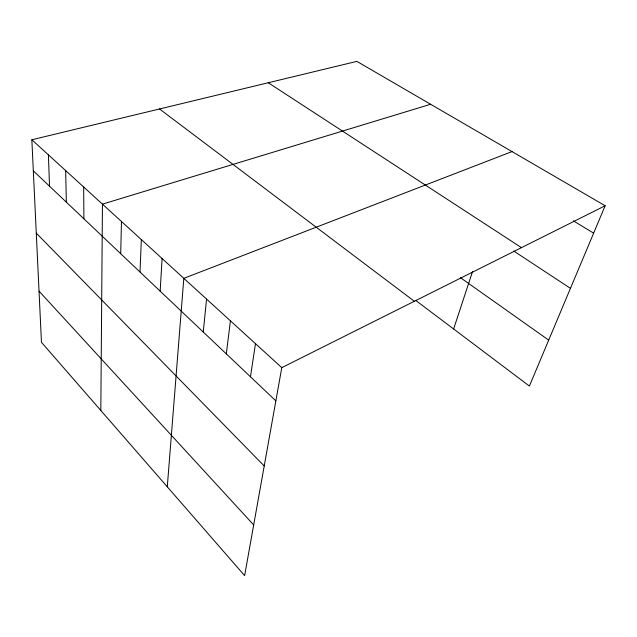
<?xml version="1.0" encoding="UTF-8"?>
<svg xmlns="http://www.w3.org/2000/svg" width="637" height="637" viewBox="0 0 637 637"><rect width="100%" height="100%" fill="white"/><g stroke="black" fill="none" stroke-linecap="round" stroke-linejoin="round"><path stroke-width="0.96" d="M100.821 410.483L102.446 204.135L430.628 104.269M120.704 253.717L121.468 221.485M140.005 272.023L141.334 239.6M160.166 291.141L162.101 258.526M167.284 486.803L183.822 278.337L512.013 151.59M203.251 332.004L206.571 299.087M226.31 353.885L230.427 320.833M250.484 376.809L255.469 343.669M605.15 205.751L281.785 367.66L244.624 575.625L41.461 342.308L31.85 139.766L356.871 61.375L605.15 205.751L529.403 386.054L415.778 300.473M453.632 328.987L472.543 271.521M573.26 220.784L593.644 233.142M268.249 82.746L521.472 247.65M513.693 251.01L570.449 288.346M460.559 277.756L548.704 340.126M159.545 108.967L414.361 301.285M31.85 139.766L281.785 367.66M33.323 170.835L275.853 400.864M36.277 233.126L264.22 465.981M39.032 291.149L253.685 524.944M48.412 154.871L49.511 186.187M65.675 170.605L66.352 202.168M83.662 187.015L83.901 218.81"/></g></svg>
